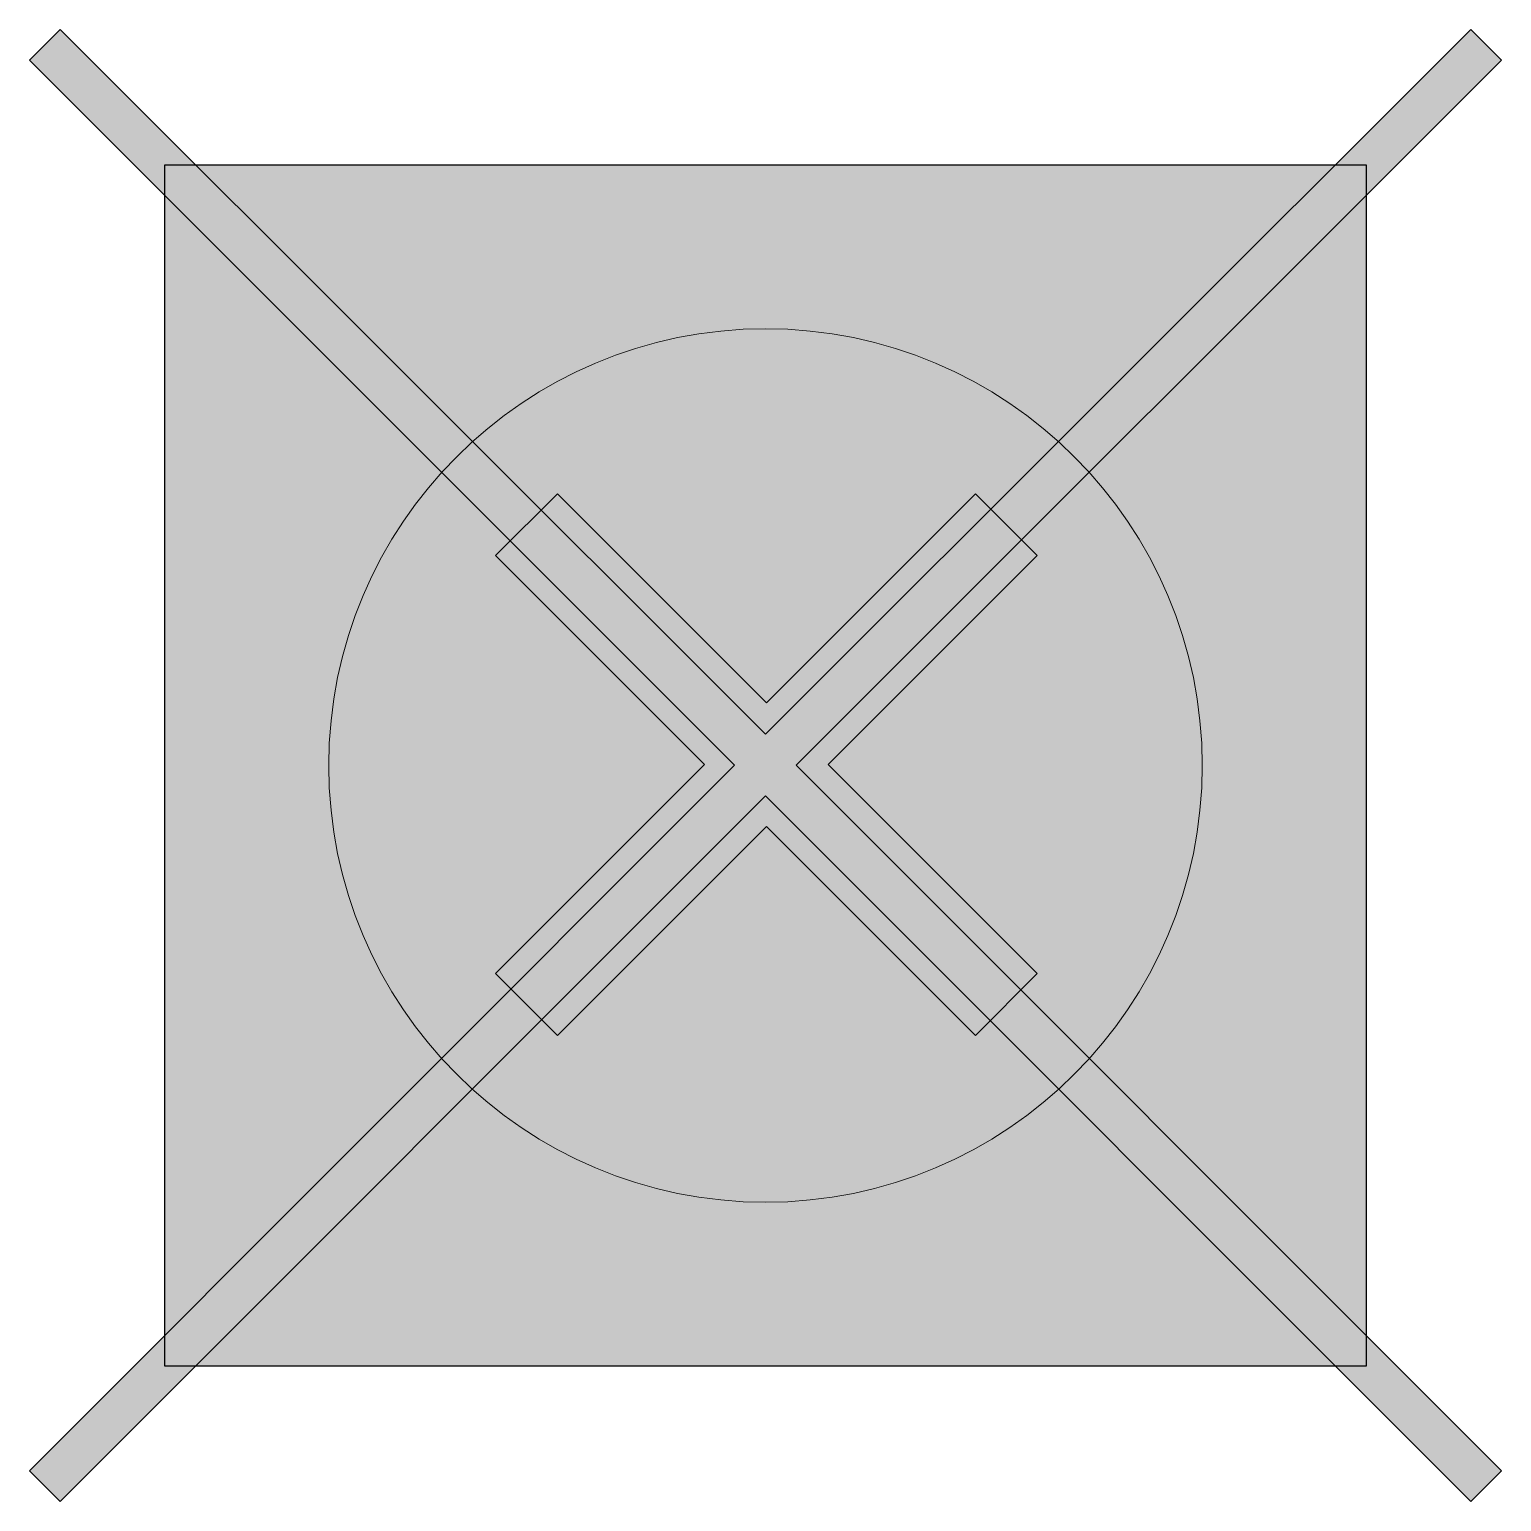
# Model space of a CAD drawing. Header units: millimetres. Extents: x -337 to 337, y -62 to 612.
import ezdxf

# ---------------------------------------------------------------- set-up
doc = ezdxf.new("R2010")
doc.units = ezdxf.units.MM

msp = doc.modelspace()

# ---------------------------------------------------------------- hatches: boundary and pattern name
at = {"lineweight": 0, "true_color": 0xff0000, "extrusion": (0, 0, -1)}
msp.add_hatch(color=1, dxfattribs=at).paths.add_polyline_path([(0.07, 289.35), (-322.93, 612.07), (-337.07, 597.93), (-14.07, 275.21), (-337.07, -47.93), (-322.93, -62.07), (0.07, 261.06), (322.93, -62.07), (337.07, -47.93), (14.21, 275.21), (337.07, 597.93), (322.93, 612.07)], flags=0)
at = {"lineweight": 0, "true_color": 0x1e1e1d, "extrusion": (0, 0, -1)}
h = msp.add_hatch(color=250, dxfattribs=at)
h.paths.add_polyline_path([(275, 550), (-275, 550), (-275, 0), (275, 0)])
h.paths.add_polyline_path([(-124.4, 371.12), (-96.12, 399.4), (-0.4, 303.68), (95.32, 399.4), (123.6, 371.12), (27.88, 275.4), (123.6, 179.68), (95.32, 151.4), (-0.4, 247.12), (-96.12, 151.4), (-124.4, 179.68), (-28.68, 275.4)], flags=16)
at = {"lineweight": 0, "true_color": 0xcc0605, "extrusion": (0, 0, -1)}
msp.add_hatch(color=12, dxfattribs=at).paths.add_polyline_path([(-28.68, 275.4), (-124.4, 179.68), (-96.12, 151.4), (-0.4, 247.12), (95.32, 151.4), (123.6, 179.68), (27.88, 275.4), (123.6, 371.12), (95.32, 399.4), (-0.4, 303.68), (-96.12, 399.4), (-124.4, 371.12)], flags=0)

# ---------------------------------------------------------------- linework, layer by layer
at = {"color": 1, "lineweight": 0, "flags": 128}
msp.add_lwpolyline([(-0.07, 289.35), (322.93, 612.07), (337.07, 597.93), (14.07, 275.21), (337.07, -47.93), (322.93, -62.07), (-0.07, 261.06), (-322.93, -62.07), (-337.07, -47.93), (-14.21, 275.21), (-337.07, 597.93), (-322.93, 612.07)], close=True, dxfattribs=at)
at = {"flags": 128}
msp.add_lwpolyline([(-275, 550), (275, 550), (275, 0), (-275, 0)], close=True, dxfattribs=at)
at = {"color": 12, "lineweight": 0, "true_color": 0xcc0605, "flags": 128}
msp.add_lwpolyline([(28.68, 275.4), (124.4, 179.68), (96.12, 151.4), (0.4, 247.12), (-95.32, 151.4), (-123.6, 179.68), (-27.88, 275.4), (-123.6, 371.12), (-95.32, 399.4), (0.4, 303.68), (96.12, 399.4), (124.4, 371.12)], close=True, dxfattribs=at)
at = {"color": 7, "lineweight": 13, "true_color": 0xf6f6f6}
msp.add_circle((0, 275), 200, dxfattribs=at)

doc.saveas('drawing.dxf')
